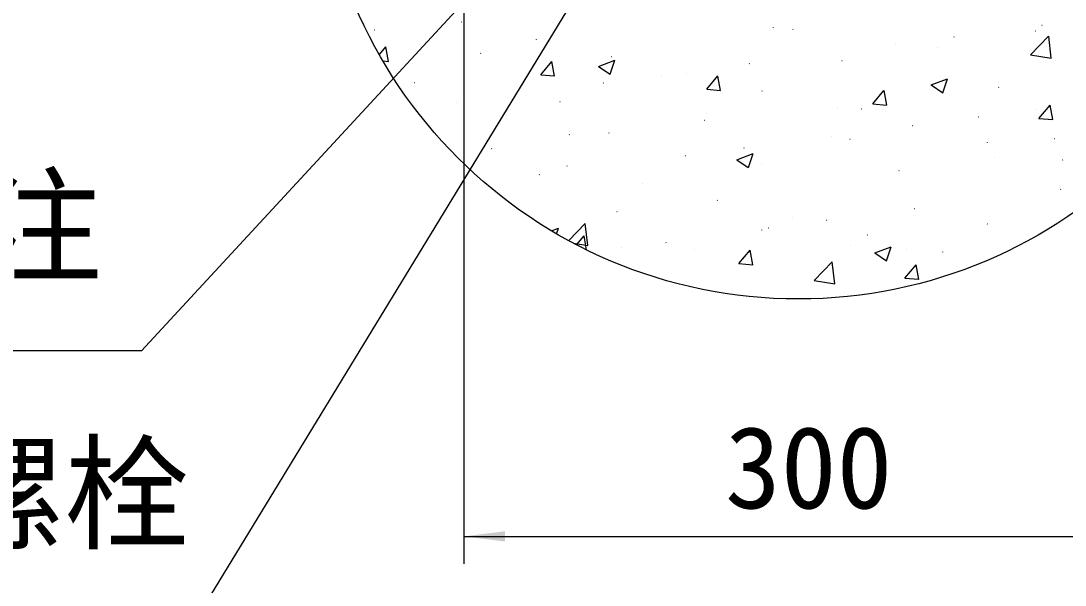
# Model space of a CAD drawing. Header units: millimetres. Extents: x -50460 to 50460, y -35640 to 35640.
# Drawn here: x 21078 to 25661, y 11134 to 13609 of the extents above; entities that cross this region are included whole.
import ezdxf

# ---------------------------------------------------------------- set-up
doc = ezdxf.new("R2010")
doc.units = ezdxf.units.MM
doc.layers.get('0').update_dxf_attribs({"lineweight": 35})
doc.layers.add('剖面线层', color=6, linetype='Continuous', lineweight=18)
doc.layers.add('尺寸线层', color=4, linetype='Continuous', lineweight=18)
doc.styles.get("Standard").update_dxf_attribs({"font": ''})
doc.styles.get('Standard').set_extended_font_data('宋体')
doc.dimstyles.new('AM_DEMATIC$0', dxfattribs={"dimscale": 120, "dimtxt": 3, "dimasz": 1.5, "dimexe": 1, "dimexo": 0, "dimgap": 1, "dimtad": 1, "dimdsep": 46, "dimtxsty": 'Standard', "dimblk": '_CAXARROW', "dimcen": 0, "dimdle": 3, "dimclrd": 256, "dimclre": 256, "dimclrt": 2, "dimadec": 0, "dimazin": 2, "dimtfac": 0.7071067811865475, "dimtdec": 3, "dimtmove": 0, "dimatfit": 3, "dimfxl": 1, "dimfrac": 2, "dimtolj": 1, "dimlwd": 18, "dimarcsym": 0})

# ---------------------------------------------------------------- blocks, each defined once
blk = doc.blocks.new('*X1180')
at = {"layer": '剖面线层', "linetype": 'Continuous', "lineweight": 18}
for p, q in [((-1479.491246480608, -899.5331655271766), (-1478.685199486859, -898.914663915315)), ((-1081.206837047426, -902.8170616033476), (-1080.3499513385, -903.3629580054203)), ((1068.414605364309, -912.7881061775024), (1069.421913343471, -912.6554915662182)), ((-1861.099347243213, -932.9315373128738), (-1860.092039264051, -932.7989227015532)), ((-111.0576669366128, -923.2444007806407), (-110.3085931624082, -923.9308004315899)), ((-24.20846828652066, -930.9833533960045), (-23.35158257752119, -931.5292497980772)), ((1019.108570233006, -1043.447570997048), (1098.243281591134, -960.9721961372252)), ((1040.725129543502, -938.1448105088184), (1041.53117653725, -937.5263088969568)), ((1109.695175912497, -1057.69330546176), (1098.470220494641, -961.2039786087171)), ((-1149.598105942856, -975.1375366184602), (-1148.792058949108, -974.5190350065623)), ((427.263076631647, -997.1973062671532), (428.2703846108088, -997.0646916558326)), ((682.6156493476483, -963.5795023037263), (683.6229573268101, -963.4468876924057)), ((-1838.939053645732, -1042.185406115754), (-1810.512285048531, -1008.307702514216)), ((-1798.539929080067, -1072.228042414685), (-1810.287491920459, -1008.542434569175)), ((-1394.700034675694, -1036.300074830218), (-1393.950960901489, -1036.986474481168)), ((-819.7049654045222, -1050.741907710473), (-818.8989184107741, -1050.123406098612)), ((610.1161011484546, -1012.484704949709), (610.9729868573813, -1013.030601351782)), ((1019.108558908487, -1043.447499774082), (1109.468301030432, -1057.46144296161)), ((-1822.96825901714, -1069.875689208824), (-1798.764543812209, -1071.993239904445)), ((-1130.756355384798, -1130.436458221777), (-1081.775939526702, -1072.063871656102)), ((-1069.803639119415, -1135.984783808164), (-1081.551201959806, -1072.299175962655)), ((-876.6820797904038, -1093.970184043212), (-805.5432512913067, -1066.662546287882)), ((-876.6819399345659, -1093.97025426799), (-826.1438095116282, -1128.058653663576)), ((-825.9187991647159, -1128.292667054122), (-805.3180537810076, -1066.89664789181)), ((-215.399414069685, -1081.805428273728), (-214.3921060905959, -1081.672813662408)), ((190.869844658886, -1068.003350318177), (191.7267303678855, -1068.549246720249)), ((-1130.756227059825, -1130.436394761311), (-1070.028198264114, -1135.749408839221)), ((-601.1983700864184, -1132.596824399918), (-600.1910621072566, -1132.464209788634)), ((-489.8118248669161, -1126.346278801393), (-489.005777873168, -1125.727777189531)), ((-402.0200098618043, -1194.19262736461), (-353.0395940037088, -1135.820040798935)), ((-341.0673491589805, -1199.74152520168), (-352.8149119993723, -1136.055917356171)), ((-1684.055780067352, -1163.975862913652), (-1683.198894358426, -1164.521759315725)), ((-856.550942802347, -1166.214628363343), (-855.5436348232579, -1166.082013752059)), ((583.441427151196, -1175.339323895421), (654.5802556502931, -1148.031686140055)), ((583.4415674489755, -1175.339393993743), (633.9796978719132, -1209.42779338933)), ((634.2046303976567, -1209.662948877847), (654.805375781365, -1148.266929715535)), ((878.708285048855, -1185.549201615902), (879.4573588230596, -1186.235601266852)), ((-402.0198815117292, -1194.192563696088), (-341.2918527160909, -1199.505577773998)), ((-159.9186843294556, -1201.950649892278), (-159.1126373357074, -1201.332148280417)), ((326.7163356601704, -1257.948796506571), (375.696751518266, -1199.576209940933)), ((387.6689408017446, -1263.498266595125), (375.9213779613528, -1199.812658749615)), ((-1499.213433503752, -1250.82275036992), (-1498.20612552459, -1250.690135758636)), ((-1046.30366779587, -1247.660800074738), (-1045.44678208687, -1248.206696476811)), ((169.9744562089509, -1277.555020984255), (170.780503202699, -1276.936519372357)), ((277.7116218727351, -1279.485819617221), (278.4606956469397, -1280.172219268134)), ((326.7164640363662, -1257.948732630866), (387.4444928320045, -1263.26174670874)), ((1044.501563087182, -1281.470715361209), (1045.508871066344, -1281.338100749888)), ((1055.452681182436, -1321.704965648931), (1104.433097040532, -1263.332379083256)), ((1116.405230762106, -1327.255007988641), (1104.657667921787, -1263.569400143131)), ((-404.9340826905936, -1298.604875665806), (-404.1850089163891, -1299.291275316755)), ((789.1489903711808, -1315.088519324634), (790.1562983503427, -1314.955904713313)), ((1055.452809584389, -1321.704901565607), (1116.1808383801, -1327.017915643517)), ((-411.9790983606763, -1329.162151628116), (-411.1222126517496, -1329.708048030188)), ((499.8675967467025, -1353.159392075504), (500.6736437404506, -1352.540890463642)), ((-1005.930745866423, -1392.541493666797), (-1005.181672092218, -1393.227893317709)), ((-831.2253548503904, -1384.68079699691), (-830.3684691414637, -1385.226693398983)), ((146.4864996698489, -1399.696641331211), (147.4938076489379, -1399.564026719891)), ((225.7730139102969, -1412.847088789713), (226.6298996192236, -1413.392985191786)), ((1122.906335437732, -1409.315487821548), (1123.655409211937, -1410.001887472461)), ((-1346.053652314, -1454.623460263469), (-1345.247605320325, -1454.004958651571)), ((-239.3124563468846, -1450.488037457399), (-238.3051483677227, -1450.355422846114)), ((829.7607372845268, -1428.763763166715), (830.566784278275, -1428.145261554853)), ((-494.6650290628131, -1484.105841420824), (-493.657721083724, -1483.973226809539)), ((-270.224514837897, -1503.030976959635), (-199.0856863387999, -1475.723339204269)), ((-270.2243748590954, -1503.03104701492), (-219.6862444361577, -1537.11944641047)), ((-219.4615602408849, -1537.353933535269), (-198.8608148571766, -1475.957914372957)), ((860.0975833456359, -1494.348440342945), (860.9544690546354, -1494.894336745017)), ((1159.653877822861, -1504.368134258728), (1160.459924816609, -1503.74963264683)), ((-1016.160511776467, -1530.227831354352), (-1015.354464782718, -1529.60932974249)), ((-160.7360323016437, -1522.371161871451), (-159.9869585274391, -1523.057561522401)), ((440.8513268557035, -1549.867085711885), (441.7082125646302, -1550.412982113958)), ((-1137.327519764218, -1568.713963427401), (-1136.320211785056, -1568.581348816117)), ((-686.267371239006, -1605.832202445274), (-685.4613242452579, -1605.213700833412)), ((1151.034904110642, -1632.979732381753), (1152.042212089804, -1632.847117770469)), ((-356.3742307005996, -1681.436573537212), (-355.5681837068514, -1680.818071925351)), ((-796.3221855994161, -1729.52453546892), (-795.4652998904894, -1730.070431870992)), ((508.3724134092372, -1717.58785438833), (509.379721388399, -1717.455239777046)), ((-1008.016261350345, -1857.888715880837), (-935.6901601096579, -1782.509375897063)), ((-924.2388870533578, -1879.229066439659), (-935.4638424712139, -1782.739739586616)), ((-26.48109016284798, -1757.040944628498), (-25.67504316909981, -1756.4224430166)), ((122.5734573925765, -1768.379250514554), (123.5807653717384, -1768.246635903233)), ((829.0299196832384, -1784.675962707222), (829.778993457443, -1785.362362358172)), ((-1083.179219768277, -1815.095050295242), (-1052.75162832782, -1803.414992268519)), ((-1060.78865992407, -1828.270954404908), (-1052.527005495718, -1803.648899030342)), ((-161.9976161637132, -1811.025887021678), (-161.1407304547138, -1811.571783423751)), ((-132.7791153234248, -1801.997054477979), (-131.7718073442629, -1801.864439866695)), ((303.4120503749764, -1832.64531571971), (304.2180973687246, -1832.026814107812)), ((-986.5663172511959, -1869.367316877398), (-924.4651406881858, -1878.998623251211)), ((-974.0547035242307, -1875.917028625301), (-940.8045843010732, -1836.291079586919)), ((-929.1365380891475, -1898.565921249976), (-940.5804438206505, -1836.526492090054)), ((-581.2438726540095, -1866.544532391092), (-580.38698694501, -1867.090428793164)), ((228.0332565076278, -1878.612580708032), (228.7823302818324, -1879.298980358944)), ((-775.4416060247568, -1886.605176484556), (-774.4342980455949, -1886.472561873272)), ((-454.6124480558465, -1897.731636756798), (-453.8633742816419, -1898.418036407711)), ((-261.048654637194, -1958.41983529459), (-212.0682387790985, -1900.047248728915)), ((-200.0965910198247, -1963.968841329079), (-211.8441538602165, -1900.283233483569)), ((336.2330501143915, -1912.091769875551), (407.3718786134887, -1884.784132120185)), ((336.2331902163751, -1912.091839761815), (386.7713206393128, -1946.180239157402)), ((386.9956786828734, -1946.415200016381), (407.5964240665817, -1885.019180854106)), ((475.7544961072599, -1894.710824183385), (476.6113818161866, -1895.256720585458)), ((633.3051909133101, -1908.249686811685), (634.1112379070582, -1907.631185199823)), ((-261.0485265608404, -1958.419771535082), (-200.3204977652022, -1963.732785612992)), ((69.49203393575226, -2033.152069314965), (148.6267452938082, -1950.676694455142)), ((160.077867074946, -2047.397062296586), (148.8529116570899, -1950.907735443543)), ((467.6876908850718, -2022.176004436915), (516.6681067431673, -1963.803417871241)), ((528.6396989408277, -2027.725582722522), (516.8921361004359, -1964.039974877014)), ((69.49202265277927, -2033.151998313915), (159.8517647746521, -2047.165941501407)), ((467.6878189871823, -2022.175940469861), (528.4158477828933, -2027.488954547769))]:
    blk.add_line(p, q, dxfattribs=at)
at = {"layer": '尺寸线层'}
blk.add_circle((0, 0), 2113.728285221186, dxfattribs=at)
blk = doc.blocks.new('*X1183')
at = {"layer": '尺寸线层'}
for p, q in [((23288.45509410991, 13979.52187206779), (21607.66777931868, 12161.57411552953)), ((21607.66777931868, 12161.57411552953), (11301.41152931868, 12161.57411552953))]:
    blk.add_line(p, q, dxfattribs=at)
at = {"layer": '尺寸线层', "color": 2, "insert": (16467.64941994368, 12679.68122490453), "char_height": 404.5781249999999, "width": 20606.51249999999, "attachment_point": 5, "line_spacing_factor": 1.37}
blk.add_mtext('此处地轨调平后，无收缩混凝土二次浇注', dxfattribs=at)
blk = doc.blocks.new('*X1185')
at = {"layer": '尺寸线层'}
blk.add_line((23658.94965440352, 13956.43503330383), (21853.6432756285, 10998.99140140677), dxfattribs=at)
at = {"layer": '尺寸线层', "color": 2, "insert": (20163.7772600035, 11513.72702640677), "char_height": 404.5781249999999, "width": 6801.407812500001, "attachment_point": 5, "line_spacing_factor": 1.37}
blk.add_mtext('化学膨胀螺栓', dxfattribs=at)
blk = doc.blocks.new('*X1187')
at = {"layer": '尺寸线层', "linetype": 'Continuous', "lineweight": 18, "transparency": 16777216}
for points in [[(23022.59649492039, 11347.97756748099), (23202.59649492039, 11370.47756748099), (23202.59649492039, 11325.47756748099)], [(26022.59649492039, 11347.97756748099), (25842.59649492039, 11370.47756748099), (25842.59649492039, 11325.47756748099)]]:
    blk.add_hatch(color=256, dxfattribs=at).paths.add_polyline_path(points, flags=0)
at = {"layer": '尺寸线层', "transparency": 16777216}
for p, q in [((23022.59649492039, 13866.93503427774), (23022.59649492039, 11227.97756748099)), ((26022.59649492039, 13866.93503427779), (26022.59649492039, 11227.97756748099))]:
    blk.add_line(p, q, dxfattribs=at)
at = {"layer": '尺寸线层', "linetype": 'Continuous', "lineweight": 18, "transparency": 16777216}
blk.add_line((23022.59649492039, 11347.97756748099), (26022.59649492039, 11347.97756748099), dxfattribs=at)
at = {"layer": '尺寸线层', "color": 2, "transparency": 16777216, "insert": (24535.59649542039, 11647.97756748099), "char_height": 360.0000000000001, "width": 1424, "attachment_point": 5, "line_spacing_factor": 1.37}
blk.add_mtext('300', dxfattribs=at)
blk = doc.blocks.new('_CAXARROW')
blk.add_hatch(color=0).paths.add_polyline_path([(0, 0), (-1, 0.125), (-1, -0.125)], flags=0)

msp = doc.modelspace()

# ---------------------------------------------------------------- block references
at = {"layer": '尺寸线层'}
for name, p in [('*X1180', (24490.35352790694, 14502.95218375007)), ('*X1183', (0, 0)), ('*X1185', (0, 0))]:
    msp.add_blockref(name, p, dxfattribs=at)

# ---------------------------------------------------------------- dimensions: what is measured, and where the dimension line sits
dim = msp.add_linear_dim(base=(26022.59649492039, 11347.97756748099), p1=(23022.59649492039, 13866.93503427774), p2=(26022.59649492039, 13866.93503427779), text='300', dimstyle='AM_DEMATIC$0', override={"dimsah": 1, "dimtfill": 1, "dimtzin": 8}, dxfattribs=at)
dim.commit()
dim.dimension.update_dxf_attribs({"geometry": '*X1187', "text_midpoint": (24522.59649492039, 11347.97756748099)})

doc.saveas('drawing.dxf')
